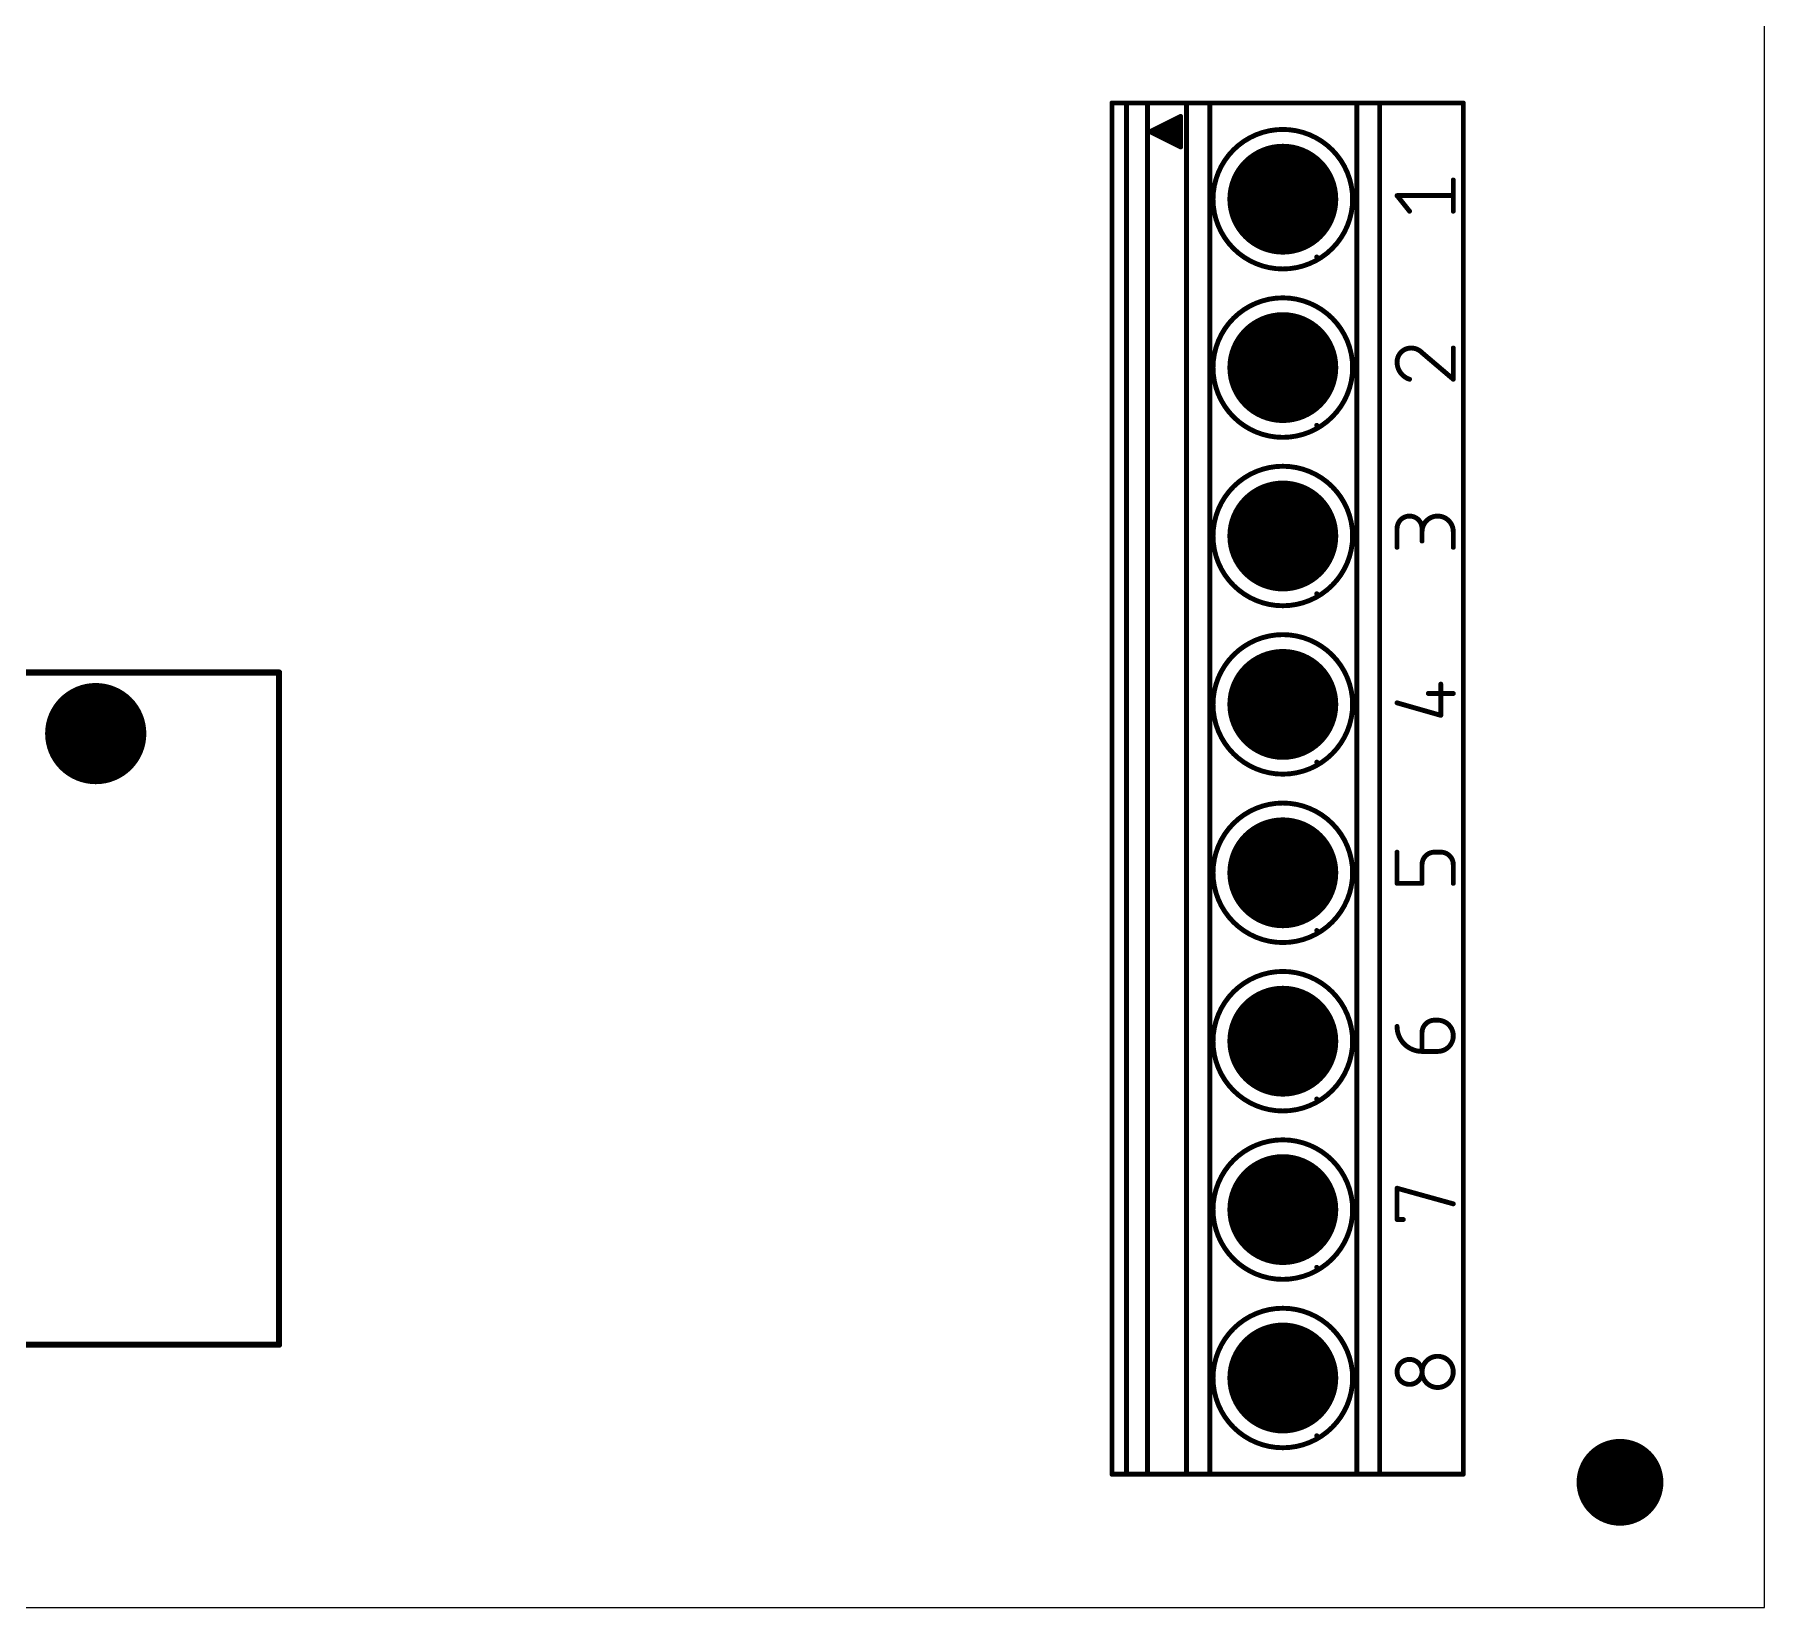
# Model space of a CAD drawing. Extents: x 0 to 102, y 25 to 102.
# Drawn here: x 65.66 to 101.6, y 25.4 to 58.09 of the extents above; entities that cross this region are included whole.
import ezdxf

# ---------------------------------------------------------------- set-up
doc = ezdxf.new("R2010")
doc.units = 0
for name, color, linetype in [('17', 110, 'CONTINUOUS'), ('20', 31, 'CONTINUOUS'), ('21', 253, 'CONTINUOUS'), ('29', 253, 'CONTINUOUS')]:
    doc.layers.add(name, color=color, linetype=linetype)

# ---------------------------------------------------------------- blocks, each defined once
blk = doc.blocks.new('ROUNDP')
at = {"const_width": 0.5}
blk.add_lwpolyline([(0, -0.25, 1), (0, 0.25, 1), (0, -0.25)], format="xyb", dxfattribs=at)

msp = doc.modelspace()

# ---------------------------------------------------------------- linework, layer by layer
at = {"layer": '20'}
for p, q in [((101.6, 25.4), (101.6, 101.6)), ((0, 25.4), (101.6, 25.4))]:
    msp.add_line(p, q, dxfattribs=at)
msp.add_circle((98.6, 28), 0.8, dxfattribs=at)
at = {"layer": '21'}
for points, const_width in [([(88.044, 56.668), (88.044, 28.168)], 0.1016), ([(88.344, 56.668), (88.044, 56.668)], 0.1016), ([(88.344, 56.668), (88.344, 28.168)], 0.1016), ([(88.783, 56.668), (88.344, 56.668)], 0.1016), ([(89.5947, 56.668), (88.783, 56.668)], 0.1016), ([(88.783, 28.168), (88.783, 56.668)], 0.1016), ([(88.8365, 56.0705), (89.4715, 56.388)], 0.1016), ([(89.4715, 56.388), (89.4715, 55.753)], 0.1016), ([(89.5947, 28.168), (89.5947, 56.668)], 0.1016), ([(90.0777, 56.668), (89.5947, 56.668)], 0.1016), ([(90.0777, 56.668), (93.1307, 56.668)], 0.1016), ([(90.0777, 56.668), (90.0777, 28.168)], 0.1016), ([(93.6063, 56.668), (93.1307, 56.668)], 0.1016), ([(93.1307, 28.168), (93.1307, 56.668)], 0.1016), ([(95.344, 56.668), (93.6063, 56.668)], 0.1016), ([(93.6063, 56.668), (93.6063, 28.168)], 0.1016), ([(95.344, 56.668), (95.344, 28.168)], 0.1016), ([(89.4715, 55.753), (88.8365, 56.0705)], 0.1016), ([(88.8619, 56.0832), (89.4715, 56.0832)], 0.1016), ([(89.0651, 56.1848), (89.4715, 56.1848)], 0.1016), ([(89.2683, 56.2864), (89.4715, 56.2864)], 0.1016), ([(89.0143, 55.9816), (89.4715, 55.9816)], 0.1016), ([(89.2175, 55.88), (89.4715, 55.88)], 0.1016), ([(89.4207, 55.7784), (89.4715, 55.7784)], 0.1016), ([(95.1357, 54.4181), (95.1357, 55.0672)], 0.1016), ([(94.2269, 54.4181), (93.9673, 54.7426)], 0.1016), ([(93.9673, 54.7426), (95.1357, 54.7426)], 0.1016), ([(92.305, 53.462), (92.299, 53.468)], 0.1016), ([(94.4866, 51.4773), (95.1357, 50.9256)], 0.1016), ([(95.1357, 50.9256), (95.1357, 51.5747)], 0.1016), ([(92.305, 49.962), (92.299, 49.968)], 0.1016), ([(93.9673, 47.4331), (93.9673, 47.8226)], 0.1016), ([(94.4866, 47.8226), (94.4866, 47.5629)], 0.1016), ([(95.1357, 47.4331), (95.1357, 47.7576)], 0.1016), ([(92.305, 46.462), (92.299, 46.468)], 0.1016), ([(70.739, 44.831), (50.419, 44.831)], 0.127), ([(70.739, 30.861), (70.739, 44.831)], 0.127), ([(94.8761, 43.9406), (94.8761, 44.5897)], 0.1016), ([(93.9673, 44.2002), (94.8761, 43.9406)], 0.1016), ([(94.6164, 44.395), (95.1357, 44.395)], 0.1016), ([(92.305, 42.962), (92.299, 42.968)], 0.1016), ([(93.9673, 40.4481), (93.9673, 41.0972)], 0.1016), ([(94.8761, 41.0972), (94.7462, 41.0972)], 0.1016), ([(94.4866, 40.8376), (94.4866, 40.4481)], 0.1016), ([(95.1357, 40.4481), (95.1357, 40.8376)], 0.1016), ([(94.4866, 40.4481), (93.9673, 40.4481)], 0.1016), ([(92.305, 39.462), (92.299, 39.468)], 0.1016), ([(94.4866, 36.9556), (94.4866, 37.3451)], 0.1016), ([(94.7462, 37.6047), (94.8111, 37.6047)], 0.1016), ([(94.8111, 36.9556), (94.4866, 36.9556)], 0.1016), ([(92.305, 35.962), (92.299, 35.968)], 0.1016), ([(93.9673, 33.4631), (93.9673, 34.1122)], 0.1016), ([(93.9673, 34.1122), (95.1357, 33.7876)], 0.1016), ([(94.0971, 33.4631), (93.9673, 33.4631)], 0.1016), ([(92.305, 32.462), (92.299, 32.468)], 0.1016), ([(50.419, 30.861), (70.739, 30.861)], 0.127), ([(92.305, 28.962), (92.299, 28.968)], 0.1016), ([(88.344, 28.168), (88.044, 28.168)], 0.1016), ([(88.783, 28.168), (88.344, 28.168)], 0.1016), ([(89.5947, 28.168), (88.783, 28.168)], 0.1016), ([(90.0777, 28.168), (89.5947, 28.168)], 0.1016), ([(90.0777, 28.168), (93.1307, 28.168)], 0.1016), ([(93.1307, 28.168), (93.6063, 28.168)], 0.1016), ([(95.344, 28.168), (93.6063, 28.168)], 0.1016)]:
    msp.add_lwpolyline(points, dxfattribs=dict(at, const_width=const_width))
for points, const_width in [([(88.0694, 56.668, 1), (88.0186, 56.668)], 0.0508), ([(88.044, 56.6934, 1), (88.044, 56.6426)], 0.0508), ([(88.3694, 56.668, 1), (88.3186, 56.668)], 0.0508), ([(88.344, 56.6934, 1), (88.344, 56.6426)], 0.0508), ([(88.344, 56.6426, 1), (88.344, 56.6934)], 0.0508), ([(88.783, 56.6934, 1), (88.783, 56.6426)], 0.0508), ([(88.8084, 56.668, 1), (88.7576, 56.668)], 0.0508), ([(88.783, 56.6426, 1), (88.783, 56.6934)], 0.0508), ([(89.4969, 56.388, 1), (89.4461, 56.388)], 0.0508), ([(89.4829, 56.3653, 1), (89.4601, 56.4107)], 0.0508), ([(89.6201, 56.668, 1), (89.5693, 56.668)], 0.0508), ([(89.5947, 56.6934, 1), (89.5947, 56.6426)], 0.0508), ([(89.5947, 56.6426, 1), (89.5947, 56.6934)], 0.0508), ([(90.0777, 56.6934, 1), (90.0777, 56.6426)], 0.0508), ([(90.1031, 56.668, 1), (90.0523, 56.668)], 0.0508), ([(90.0777, 56.6426, 1), (90.0777, 56.6934)], 0.0508), ([(93.1307, 56.6934, 1), (93.1307, 56.6426)], 0.0508), ([(93.1561, 56.668, 1), (93.1053, 56.668)], 0.0508), ([(93.1307, 56.6426, 1), (93.1307, 56.6934)], 0.0508), ([(93.6063, 56.6934, 1), (93.6063, 56.6426)], 0.0508), ([(93.6317, 56.668, 1), (93.5809, 56.668)], 0.0508), ([(93.6063, 56.6426, 1), (93.6063, 56.6934)], 0.0508), ([(95.3694, 56.668, 1), (95.3186, 56.668)], 0.0508), ([(95.344, 56.6426, 1), (95.344, 56.6934)], 0.0508), ([(88.8479, 56.0932, 1), (88.8251, 56.0478)], 0.0508), ([(88.8251, 56.0932, 1), (88.8479, 56.0478)], 0.0508), ([(88.8619, 56.1086, 1), (88.8619, 56.0578)], 0.0508), ([(89.0651, 56.2102, 1), (89.0651, 56.1594)], 0.0508), ([(89.2683, 56.3118, 1), (89.2683, 56.261)], 0.0508), ([(89.4715, 56.261, 1), (89.4715, 56.3118)], 0.0508), ([(89.4715, 56.1594, 1), (89.4715, 56.2102)], 0.0508), ([(89.4715, 56.0578, 1), (89.4715, 56.1086)], 0.0508), ([(91.594, 53.218, 1), (91.594, 56.118, 1), (91.594, 53.218)], 0.1016), ([(89.0143, 56.007, 1), (89.0143, 55.9562)], 0.0508), ([(89.2175, 55.9054, 1), (89.2175, 55.8546)], 0.0508), ([(89.4207, 55.8038, 1), (89.4207, 55.753)], 0.0508), ([(89.4461, 55.753, 1), (89.4969, 55.753)], 0.0508), ([(89.4601, 55.7303, 1), (89.4829, 55.7757)], 0.0508), ([(89.4715, 55.9562, 1), (89.4715, 56.007)], 0.0508), ([(89.4715, 55.8546, 1), (89.4715, 55.9054)], 0.0508), ([(89.4715, 55.753, 1), (89.4715, 55.8038)], 0.0508), ([(95.1611, 55.0672, 1), (95.1103, 55.0672)], 0.0508), ([(93.9871, 54.7585, 1), (93.9475, 54.7268)], 0.0508), ([(93.9673, 54.768, 1), (93.9673, 54.7172)], 0.0508), ([(95.1357, 54.7172, 1), (95.1357, 54.768)], 0.0508), ([(94.2071, 54.4022, 1), (94.2468, 54.434)], 0.0508), ([(95.1103, 54.4181, 1), (95.1611, 54.4181)], 0.0508), ([(92.317, 53.486, 1), (92.281, 53.45)], 0.0508), ([(92.287, 53.444, 1), (92.323, 53.48)], 0.0508), ([(91.594, 49.718, 1), (91.594, 52.618, 1), (91.594, 49.718)], 0.1016), ([(94.2594, 51.5747, 0.4142), (93.9673, 51.2826)], 0.1016), ([(94.4866, 51.4773, 0.2053), (94.2594, 51.5747)], 0.1016), ([(94.2594, 51.6001, 1), (94.2594, 51.5493)], 0.0508), ([(94.2594, 51.5493, 1), (94.2594, 51.6001)], 0.0508), ([(94.503, 51.4967, 1), (94.4701, 51.458)], 0.0508), ([(94.4682, 51.4598, 1), (94.505, 51.4949)], 0.0508), ([(95.1611, 51.5747, 1), (95.1103, 51.5747)], 0.0508), ([(93.9673, 51.2826, 0.3252), (94.2269, 50.9256)], 0.1016), ([(93.9927, 51.2826, 1), (93.9419, 51.2826)], 0.0508), ([(93.9419, 51.2826, 1), (93.9927, 51.2826)], 0.0508), ([(94.2191, 50.9014, 1), (94.2348, 50.9498)], 0.0508), ([(95.1103, 50.9256, 1), (95.1611, 50.9256)], 0.0508), ([(95.1192, 50.9062, 1), (95.1522, 50.9449)], 0.0508), ([(92.317, 49.986, 1), (92.281, 49.95)], 0.0508), ([(92.287, 49.944, 1), (92.323, 49.98)], 0.0508), ([(91.594, 46.218, 1), (91.594, 49.118, 1), (91.594, 46.218)], 0.1016), ([(94.4866, 47.8226, 1), (93.9673, 47.8226)], 0.1016), ([(93.9927, 47.8226, 1), (93.9419, 47.8226)], 0.0508), ([(93.9419, 47.8226, 1), (93.9927, 47.8226)], 0.0508), ([(95.1357, 47.7576, 1), (94.4866, 47.7576)], 0.1016), ([(94.512, 47.8226, 1), (94.4612, 47.8226)], 0.0508), ([(94.4612, 47.8226, 1), (94.512, 47.8226)], 0.0508), ([(95.1611, 47.7576, 1), (95.1103, 47.7576)], 0.0508), ([(93.9419, 47.4331, 1), (93.9927, 47.4331)], 0.0508), ([(94.4612, 47.7576, 1), (94.512, 47.7576)], 0.0508), ([(94.4612, 47.5629, 1), (94.512, 47.5629)], 0.0508), ([(95.1103, 47.7576, 1), (95.1611, 47.7576)], 0.0508), ([(95.1103, 47.4331, 1), (95.1611, 47.4331)], 0.0508), ([(92.317, 46.486, 1), (92.281, 46.45)], 0.0508), ([(92.287, 46.444, 1), (92.323, 46.48)], 0.0508), ([(91.594, 42.718, 1), (91.594, 45.618, 1), (91.594, 42.718)], 0.1016), ([(70.7708, 44.831, 1), (70.7073, 44.831)], 0.0635), ([(70.739, 44.7993, 1), (70.739, 44.8628)], 0.0635), ([(94.9015, 44.5897, 1), (94.8507, 44.5897)], 0.0508), ([(93.9743, 44.2247, 1), (93.9603, 44.1758)], 0.0508), ([(94.6164, 44.4204, 1), (94.6164, 44.3696)], 0.0508), ([(95.1357, 44.3696, 1), (95.1357, 44.4204)], 0.0508), ([(94.8507, 43.9406, 1), (94.9015, 43.9406)], 0.0508), ([(94.8691, 43.9162, 1), (94.883, 43.965)], 0.0508), ([(92.317, 42.986, 1), (92.281, 42.95)], 0.0508), ([(92.287, 42.944, 1), (92.323, 42.98)], 0.0508), ([(91.594, 39.218, 1), (91.594, 42.118, 1), (91.594, 39.218)], 0.1016), ([(93.9927, 41.0972, 1), (93.9419, 41.0972)], 0.0508), ([(94.7462, 41.0972, 0.4142), (94.4866, 40.8376)], 0.1016), ([(94.7462, 41.1226, 1), (94.7462, 41.0718)], 0.0508), ([(94.7462, 41.0718, 1), (94.7462, 41.1226)], 0.0508), ([(95.1357, 40.8376, 0.4142), (94.8761, 41.0972)], 0.1016), ([(94.8761, 41.1226, 1), (94.8761, 41.0718)], 0.0508), ([(94.8761, 41.0718, 1), (94.8761, 41.1226)], 0.0508), ([(94.512, 40.8376, 1), (94.4612, 40.8376)], 0.0508), ([(94.4612, 40.8376, 1), (94.512, 40.8376)], 0.0508), ([(95.1611, 40.8376, 1), (95.1103, 40.8376)], 0.0508), ([(95.1103, 40.8376, 1), (95.1611, 40.8376)], 0.0508), ([(93.9673, 40.4735, 1), (93.9673, 40.4227)], 0.0508), ([(93.9419, 40.4481, 1), (93.9927, 40.4481)], 0.0508), ([(94.4612, 40.4481, 1), (94.512, 40.4481)], 0.0508), ([(94.4866, 40.4227, 1), (94.4866, 40.4735)], 0.0508), ([(95.1103, 40.4481, 1), (95.1611, 40.4481)], 0.0508), ([(92.317, 39.486, 1), (92.281, 39.45)], 0.0508), ([(92.287, 39.444, 1), (92.323, 39.48)], 0.0508), ([(91.594, 35.718, 1), (91.594, 38.618, 1), (91.594, 35.718)], 0.1016), ([(93.9673, 37.4749, 0.4142), (94.4866, 36.9556)], 0.1016), ([(93.9927, 37.4749, 1), (93.9419, 37.4749)], 0.0508), ([(94.7462, 37.6047, 0.4142), (94.4866, 37.3451)], 0.1016), ([(94.512, 37.3451, 1), (94.4612, 37.3451)], 0.0508), ([(94.7462, 37.6301, 1), (94.7462, 37.5793)], 0.0508), ([(94.7462, 37.5793, 1), (94.7462, 37.6301)], 0.0508), ([(94.8111, 36.9556, 1), (94.8111, 37.6047)], 0.1016), ([(94.8111, 37.6301, 1), (94.8111, 37.5793)], 0.0508), ([(94.8111, 37.5793, 1), (94.8111, 37.6301)], 0.0508), ([(94.4612, 37.3451, 1), (94.512, 37.3451)], 0.0508), ([(94.4866, 36.981, 1), (94.4866, 36.9302)], 0.0508), ([(94.4612, 36.9556, 1), (94.512, 36.9556)], 0.0508), ([(94.4866, 36.9302, 1), (94.4866, 36.981)], 0.0508), ([(94.8111, 36.981, 1), (94.8111, 36.9302)], 0.0508), ([(94.8111, 36.9302, 1), (94.8111, 36.981)], 0.0508), ([(92.317, 35.986, 1), (92.281, 35.95)], 0.0508), ([(92.287, 35.944, 1), (92.323, 35.98)], 0.0508), ([(91.594, 32.218, 1), (91.594, 35.118, 1), (91.594, 32.218)], 0.1016), ([(93.9927, 34.1122, 1), (93.9419, 34.1122)], 0.0508), ([(93.9741, 34.1367, 1), (93.9605, 34.0877)], 0.0508), ([(95.1289, 33.7632, 1), (95.1425, 33.8121)], 0.0508), ([(93.9673, 33.4885, 1), (93.9673, 33.4377)], 0.0508), ([(93.9419, 33.4631, 1), (93.9927, 33.4631)], 0.0508), ([(94.0971, 33.4377, 1), (94.0971, 33.4885)], 0.0508), ([(92.317, 32.486, 1), (92.281, 32.45)], 0.0508), ([(92.287, 32.444, 1), (92.323, 32.48)], 0.0508), ([(91.594, 28.718, 1), (91.594, 31.618, 1), (91.594, 28.718)], 0.1016), ([(70.739, 30.8293, 1), (70.739, 30.8927)], 0.0635), ([(70.7073, 30.861, 1), (70.7708, 30.861)], 0.0635), ([(94.2269, 30.5548, 1), (94.2269, 30.0355)], 0.1016), ([(94.2269, 30.0355, 1), (94.2269, 30.5548)], 0.1016), ([(94.2269, 30.5802, 1), (94.2269, 30.5294)], 0.0508), ([(94.2269, 30.5294, 1), (94.2269, 30.5802)], 0.0508), ([(94.8111, 30.6197, 1), (94.8111, 29.9706)], 0.1016), ([(94.8111, 29.9706, 1), (94.8111, 30.6197)], 0.1016), ([(94.8111, 30.6451, 1), (94.8111, 30.5943)], 0.0508), ([(94.8111, 30.5943, 1), (94.8111, 30.6451)], 0.0508), ([(94.2269, 30.0609, 1), (94.2269, 30.0101)], 0.0508), ([(94.2269, 30.0101, 1), (94.2269, 30.0609)], 0.0508), ([(94.8111, 29.996, 1), (94.8111, 29.9452)], 0.0508), ([(94.8111, 29.9452, 1), (94.8111, 29.996)], 0.0508), ([(92.317, 28.986, 1), (92.281, 28.95)], 0.0508), ([(92.287, 28.944, 1), (92.323, 28.98)], 0.0508), ([(88.044, 28.1934, 1), (88.044, 28.1426)], 0.0508), ([(88.0186, 28.168, 1), (88.0694, 28.168)], 0.0508), ([(88.344, 28.1934, 1), (88.344, 28.1426)], 0.0508), ([(88.3186, 28.168, 1), (88.3694, 28.168)], 0.0508), ([(88.344, 28.1426, 1), (88.344, 28.1934)], 0.0508), ([(88.783, 28.1934, 1), (88.783, 28.1426)], 0.0508), ([(88.7576, 28.168, 1), (88.8084, 28.168)], 0.0508), ([(88.783, 28.1426, 1), (88.783, 28.1934)], 0.0508), ([(89.5947, 28.1934, 1), (89.5947, 28.1426)], 0.0508), ([(89.5693, 28.168, 1), (89.6201, 28.168)], 0.0508), ([(89.5947, 28.1426, 1), (89.5947, 28.1934)], 0.0508), ([(90.0777, 28.1934, 1), (90.0777, 28.1426)], 0.0508), ([(90.0523, 28.168, 1), (90.1031, 28.168)], 0.0508), ([(90.0777, 28.1426, 1), (90.0777, 28.1934)], 0.0508), ([(93.1307, 28.1934, 1), (93.1307, 28.1426)], 0.0508), ([(93.1053, 28.168, 1), (93.1561, 28.168)], 0.0508), ([(93.1307, 28.1426, 1), (93.1307, 28.1934)], 0.0508), ([(93.6063, 28.1934, 1), (93.6063, 28.1426)], 0.0508), ([(93.5809, 28.168, 1), (93.6317, 28.168)], 0.0508), ([(93.6063, 28.1426, 1), (93.6063, 28.1934)], 0.0508), ([(95.3186, 28.168, 1), (95.3694, 28.168)], 0.0508), ([(95.344, 28.1426, 1), (95.344, 28.1934)], 0.0508)]:
    msp.add_lwpolyline(points, format="xyb", dxfattribs=dict(at, const_width=const_width))
at = {"layer": '29', "const_width": 0.9016}
msp.add_lwpolyline([(98.6, 27.5492, 1), (98.6, 28.4508, 1), (98.6, 27.5492)], format="xyb", dxfattribs=at)

# ---------------------------------------------------------------- block references
at = {"layer": '17'}
for p, xscale, yscale in [((91.594, 54.668), 2.1, 2.1), ((91.594, 54.668), 2.1, 2.1), ((91.594, 51.168), 2.1, 2.1), ((91.594, 51.168), 2.1, 2.1), ((91.594, 47.668), 2.1, 2.1), ((91.594, 47.668), 2.1, 2.1), ((91.594, 44.168), 2.1, 2.1), ((91.594, 44.168), 2.1, 2.1), ((66.929, 43.561), 1.9, 1.9), ((66.929, 43.561), 1.9, 1.9), ((91.594, 40.668), 2.1, 2.1), ((91.594, 40.668), 2.1, 2.1), ((91.594, 37.168), 2.1, 2.1), ((91.594, 37.168), 2.1, 2.1), ((91.594, 33.668), 2.1, 2.1), ((91.594, 33.668), 2.1, 2.1), ((91.594, 30.168), 2.1, 2.1), ((91.594, 30.168), 2.1, 2.1)]:
    msp.add_blockref('ROUNDP', p, dxfattribs=dict(at, xscale=xscale, yscale=yscale))
at = {"layer": '29'}
for p, xscale, yscale in [((91.594, 54.668), 2.3032, 2.3032), ((91.594, 51.168), 2.3032, 2.3032), ((91.594, 47.668), 2.3032, 2.3032), ((91.594, 44.168), 2.3032, 2.3032), ((66.929, 43.561), 2.1032, 2.1032), ((91.594, 40.668), 2.3032, 2.3032), ((91.594, 37.168), 2.3032, 2.3032), ((91.594, 33.668), 2.3032, 2.3032), ((91.594, 30.168), 2.3032, 2.3032)]:
    msp.add_blockref('ROUNDP', p, dxfattribs=dict(at, xscale=xscale, yscale=yscale))

doc.saveas('drawing.dxf')
